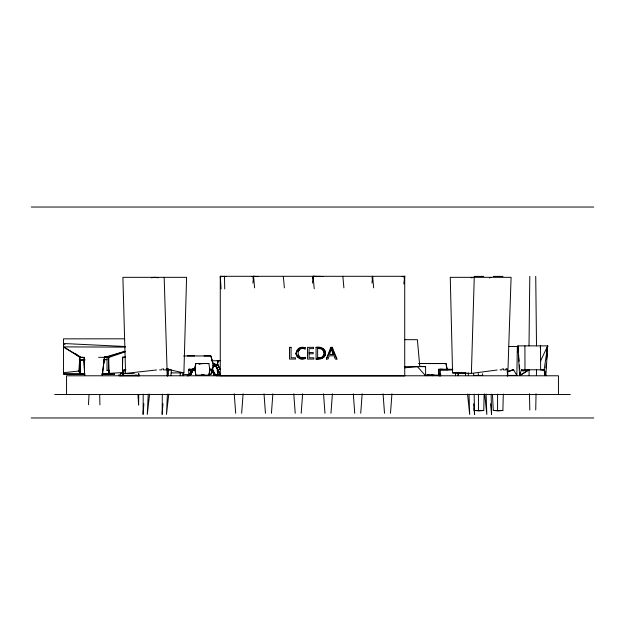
<?xml version="1.0" encoding="UTF-8"?>
<svg xmlns="http://www.w3.org/2000/svg" width="625" height="625" viewBox="0 0 625 625"><rect width="100%" height="100%" fill="white"/><g stroke="black" fill="none" stroke-linecap="round" stroke-linejoin="round"><path stroke-width="0.94" d="M138.68 373.688L138.258 375.781L119.133 375.781L119.133 374.328M484.156 394.031L483.766 410.43L478.445 410.578L478.445 394.117M503.289 394.031L502.898 410.43L497.578 410.578L497.578 394.117M209.898 368.172L208.922 375.109L195.82 375.125L194.844 368.18L195.844 363.539L208.891 363.539L209.898 370.523L208.922 375.109M440.773 375.781L438.922 375.781L438.898 369.164L443.758 369.375M427.766 374.664L427.758 375.781L427.742 375.297L432.406 375.289L432.391 375.781L432.383 374.664M143.211 394.102L143.086 414.445L143.859 403.789M187.688 374.664L189.766 374.305L192.242 369.164L194.727 369.625L192.719 370.406L194.656 369.781L194.672 368.672L191.914 369.547L189.742 374.328L187.688 374.664L187.766 375.781L190.438 375.312L192.938 370.148L194.656 368.844L191.898 369.57L189.766 374.289L187.688 374.664L187.773 375.781L187.688 374.664L189.812 374.25L192.25 369.156L194.734 369.375L192.719 370.406L190.461 375.289L192.938 370.148M162.305 394.102L162.156 414.445L162.945 403.789M529.016 345.875L529.797 276.352M79.68 371.242L79.82 360.086M79.812 360.227L80.023 374.023L84.836 374.031M122.438 369.992L122.633 357.281L125.484 357.164M123.484 374.164L122.438 372.539L122.664 357.242M138.773 394.453L138.609 405.078L137.977 394.391M139.055 376.109L139.086 374.18M194.656 369.781L194.672 368.672M507.148 375.422L516.844 375.422L517.336 346.477L508.766 346.477M535.734 410.008L536.047 393.727M536.406 375.523L536.516 369.781M167.32 376.031L167.461 368.711L166.383 368.711L166.383 369.883L163.461 369.883L163.461 368.711M171.297 372.891L183.898 372.891L186.594 277.328L122.891 277.328L125.578 373.398L156.523 369.984M217.227 367.391L218.227 375.547L217.766 375.781M507.758 375.945L511.086 277.328L450.266 277.328L452.57 372.891L471.383 373.398L474.258 277.328M167.406 394.102L166.484 414.445L168.766 394.102M168.242 375.695L168.508 369.883M148.234 394.102L147.266 414.445L149.586 394.102M88.469 404.68L89.055 394.609M195.484 369.359L188.844 369.289L188.797 369.922L195.461 369.922M452.703 369.422L440.359 369.289L440.32 369.922L452.695 369.922M216.961 375.781L217.047 374.664L214.922 374.25L212.484 369.156L210 369.375L212.016 370.406L214.273 375.289L216.961 375.781L217.047 374.664L214.922 374.25M436.383 363.477L437.094 363.477M241.664 413.281L243.102 393.805M271.43 413.281L272.867 393.805M301.195 413.281L302.633 393.805M330.961 413.281L332.398 393.805M360.727 413.281L362.164 393.805M390.492 413.281L391.93 393.805M125.312 347.117L63.484 346.891L79.883 357.289L80.023 374.023L78.828 371.008L79.883 357.289L75.414 353.523M545.906 367.961L546.211 364.117M546.586 359.312L547.039 353.555M547.195 351.633L547.648 345.875L517.883 345.875L519.641 375.641L528.219 370.312L519.641 375.641L521.398 369.781L544.133 369.781L544.773 370.547L540.469 369.781M545.352 371.797L545.008 375.641L544.133 369.781L547.648 345.875L540.492 361.242M546.539 358.359L546.969 353.555M547.219 350.672L547.648 345.875L547.109 347.711M101.875 374.023L108.594 374.023L108.961 370.109L108.266 356.758L124.945 351.531M252.922 283.094L253.555 276.305L258.359 276.57M312.453 283.094L313.086 276.305L323.172 276.555M371.984 283.094L372.617 276.305L371.945 278.125M520.406 373.719L520.227 375.641L520.727 373.125M123.586 373.711L123.969 369.805L125.789 369.805L123.969 369.805L123.562 373.711M316.07 359.062L322.297 357.906C325.82 354.094 323.406 347.055 317.648 348.633L317.648 357.781L322.297 357.906L325.344 354.625C326.867 349.219 320.688 346.086 316.07 347.344L316.07 359.062C320.898 360.289 327.07 356.93 325.258 351.242M458.422 373.023L458.125 375.781L458.125 373.203M138.445 374L138.258 375.781L138.266 374.328M170.828 375.695L171.484 369.883M102.344 375.711L104.453 357.336L124.898 351.289M546.539 355.359L546.766 353.469M547.203 349.672L547.648 345.875L545.891 375.641L544.133 369.781M218.523 365.578L213.656 363.758L213.328 365.32L216.43 366.703L220.367 375.039L216.617 366.914L213.352 366.305L213.656 363.758L217.82 364.727L219.992 368.922M403.812 283.984L404.727 276.305L220.273 276.305L220.273 375.914L404.727 375.914L404.727 276.305L402.07 276.594M102.211 374.922L104.453 357.336L108.266 356.758L108.828 357.43L108.586 374.023L110.539 374.031M113.469 373.977L108.586 374.023L108.961 371.711M217.281 365.523L218.25 360.688L220.07 360.688M540.219 347.789L540.547 345.875L540.617 369.781M103.414 364.344L104.641 358.656M298.43 351.18C299.391 348.469 302.93 347.812 305.211 349.242L305.211 347.672L299.305 348.367L298.062 353.328L299.922 358.531L305.016 357.844C304.969 356.766 299.172 359.289 298.5 355.609M195.461 369.656L188.844 369.289M204.547 374.961L204.844 375.547M447.938 369.688L440.32 369.453L441.492 369.336L440.32 369.922L452.695 369.539M208.906 374.562L210.836 374.57L213.211 366.445L213.141 363.711L210.859 355.977L204.039 355.938M210.836 374.57L213.156 367.109L213.203 364.07L210.828 355.938L183.672 355.969M108.594 374.023L108.953 370.078M302.469 348.492L305.211 347.672L302.453 347.203L299.93 347.695A5.648 5.648 0 0 0 297.109 350.43C294.219 355.57 300.141 361.578 305.211 358.461L305.211 357.172M200.805 363.594L203.484 363.594L200.945 363.477M252.883 278.125L253.555 276.305L251.688 276.625M312.414 278.125L313.086 276.305L317.891 276.57M326.359 359.062L330.789 347.344L332.367 347.344L336.938 359.062L335.227 359.062L334.039 355.781L329.195 355.781L328.078 359.062L326.359 359.062L331.477 348.023L332.367 347.344M296.969 356.055L295.867 353.492L297.117 350.43M322.297 357.906L323.789 354.5M201.406 375.219L203.5 375.219L201.273 375.219M403.898 278.055L404.727 276.305M324.266 356.883L325.344 354.625L323.383 348.711L316.07 347.344L319.375 348.633L323.383 348.711M425.648 375.219L439.25 375.125M297.602 357.156L295.867 353.492L299.305 348.367L299.422 350.219M201.898 375.102L203.508 375.219M436.758 363.477L437.188 363.477M203.469 363.477L202.492 363.477M201.156 363.594L202.117 363.477M432.688 375.219L431.719 375.219M203.242 375.219L202.617 375.219M201.953 363.477L202.469 363.477M439.68 363.477L438.648 363.477L439.555 363.477M427.945 375.219L429.25 375.219L427.609 375.219M202.914 375.219L202.695 375.102M432.828 375.102L433.141 375.219M432.281 363.477L433.672 363.477M436.219 363.477L437.609 363.477M489.406 277.93L490.938 277.328M427.828 375.219L428.938 375.219L427.734 375.102M421.188 363.477L421.602 363.477M108.828 357.43L125.203 351.828M84.219 357.43L79.883 357.289L84.219 357.43L84.594 375.531L84.117 357.242M508.203 371.492L513.672 369.914L516.844 375.422M508.117 371.367L513.672 369.914L511.758 369.914M432.234 375.219L433.047 375.219M521.398 369.781L522.758 370.812L528.938 369.906M220.219 369.75L217.805 364.719L213.328 365.367L213.352 366.305M201.148 375.219L202.07 375.219M217.805 364.719L213.328 365.32L217.82 364.727L219.867 369.156M201.758 363.594L202.641 363.477M471.383 373.398L497.141 370.008M151.32 277.773L155.078 277.328M63.484 372.75L78.828 371.008M431.125 363.477L430.016 363.477M483.766 410.43L479.312 410.93L474.164 410.43L474.062 408.547M502.898 410.43L498.445 410.93L493.297 410.43L492.461 394.438M404.805 367.812L417.398 366.641L425.602 375.781L425.602 366.641L419.742 366.289L417.398 339.688L404.508 339.688M522.758 370.812L529.086 370.258M108.961 373.383L122.438 372.539M316.516 276.555L320.359 276.32M80.086 360.469L84.898 360.312M104.141 359.703L107.023 359.609L104.148 359.609M122.633 357.281L125.453 357.195M192.602 369.805L188.797 369.922L189.969 369.336L188.797 369.336L188.797 374.945M302.203 357.922L305.016 357.844L305.211 358.461M104.398 356.836L108.266 356.758M218.258 375.547L220.102 375.516M438.898 369.164L438.914 374.305L440.766 374.281M188.797 369.453L195.445 369.383M440.32 369.453L452.656 369.32M31.25 207.031L593.75 207.031M124.352 338.82L63.484 338.852L63.484 374.023L84.695 374.062M309.07 352.492L313.211 352.492L313.211 353.781L309.07 353.781M187.383 355.883L194.594 355.883M317.648 357.781L321.531 357.359A3.844 3.844 0 0 0 323.477 355.438M79.258 359.609L85 359.609M217.172 360.539L220.07 360.695M211.305 360.773L218.062 360.773L218.062 361.359A26.227 26.227 0 0 0 217.43 364.43M203.805 363.477L198.211 363.477L199.531 364.062L198.641 363.477M419.023 363.477L419.453 363.477M420.391 363.477L422.18 363.477M422.539 363.477L425.328 363.477M425.617 363.477L427.695 363.477M428.016 363.477L429.125 363.477M429.625 363.477L431.453 363.477M434.211 363.477L435.32 363.477M438.258 363.477L440.086 363.477M404.758 366.641L425.602 366.641M159.641 369.883L161.078 369.883M161.781 369.883L162.188 368.711M166.664 369.883L170.148 369.883L183.898 372.891M500.008 369.883L501.297 369.883M501.922 369.883L502.281 368.711M452.57 372.891L466 372.891M120.617 375.781L120.617 373.602L122.312 373.602M120.617 373.602L134.391 373.711M63.484 374.023L84.789 374.023M182.695 374.555L189.492 374.562M425.07 375.219L427.187 375.219M429.711 375.219L430.969 375.219M433.172 375.219L431.43 375.219L432.359 375.219M433.375 375.219L434.578 375.219M473.719 375.422L482.367 375.422M217.766 375.547L218.062 374.961A26.227 26.227 0 0 1 217.164 368.156M54.688 394.531L570.312 394.531M31.25 417.969L593.75 417.969M102.055 374.094L114.586 374.117M440.773 374.664L438.914 374.305M208.906 363.57L195.844 363.539L194.844 368.18L195.82 375.117M102.133 374.078L114.625 374.109M98.641 357.305L104.453 357.336M218.234 375.695L219.977 375.703M301.117 357.805L305.016 357.844M108.859 370.477L107.023 370.414L107.023 356.797M493.297 410.43L497.578 410.578M474.164 410.43L478.445 410.578M125.312 346.508L63.484 343.5L64.977 344.75M224.133 276.586L220.273 276.305L221.078 288.844M107.023 370.297L108.883 370.453M420.75 363.477L421.727 363.477M154.406 277.328L158.164 277.773M432.445 363.477L432.977 363.477M226.234 276.609L224.492 276.305L224.727 288.977M217.562 360.539L218.25 360.688M423.555 363.594L422.93 363.477M427.812 375.102L428.25 375.219M202.875 363.477L203.461 363.477L201.273 363.594M436 363.477L436.422 363.594M432.062 363.477L432.484 363.594M429.727 363.477L429.844 363.477M212.016 370.406L210.008 369.625L212.492 369.164L214.969 374.305M470.414 277.328L471.945 277.93M198.945 363.477L200.438 364.062M167.531 369.883L167.461 368.711L170.148 369.883M167.461 368.711L169.945 369.883M63.484 346.891L80.609 357.039M330.789 347.344L336.938 359.062M216.617 366.914L213.328 365.32L216.445 366.719L220.438 375.094M295.867 353.492L299.922 358.531L299.812 356.68M323.156 350.281L325.344 354.625M211.797 370.148L214.273 375.297M79.656 373.102L80.023 374.023M419.258 363.477L419.453 364.062M544.297 370.617L545.305 375.641M518.445 349.703L517.883 345.875L518.414 352.594M478.227 373.492L478.469 375.422M482.484 373.758L482.688 375.695M484.656 394.102L486.82 414.445L486.109 394.102M507.633 376.031L506.984 368.711L506.031 368.711L506.031 369.883L503.422 369.883L503.422 368.711M465.305 372.789L465.617 375.695M467.547 394.102L469.688 414.445L469 394.102M473.586 403.789L474.594 414.445L474.125 394.102M490.586 403.789L491.57 414.445L491.141 394.102M372.617 276.305L373.672 287.875M342.852 276.305L343.906 287.875M313.086 276.305L314.227 288.836M283.32 276.305L284.375 287.875M253.555 276.305L254.609 287.875M518.562 354.516L519.094 361.234M519.398 365.078L519.695 368.914M383.07 393.805L384.508 413.281M353.305 393.805L354.742 413.281M323.539 393.805L324.977 413.281M293.773 393.805L295.211 413.281M264.008 393.805L265.445 413.281M234.242 393.805L235.68 413.281M122.82 371.594L122.938 374.109M438.906 375.289L438.922 375.781M84.047 359.953L84.609 375.422L84.328 360.43M468.281 372.789L468.383 375.695M99.922 404.828L99.695 394.539M164.156 277.328L167.266 375.945M473.648 373.758L473.695 375.695M529.016 369.781L529.125 375.523M529.484 393.727L529.797 410.008M535.734 276.352L536.516 345.875M524.914 345.875L524.977 369.781M558.445 394.531L558.445 375.781L66.555 375.781L66.555 394.531M455.555 372.43L455.555 375.781M440.32 369.336L440.32 375.781M183.195 372.43L183.195 375.781M180.219 372.43L180.219 375.781M135.977 374.359L135.977 375.672M122.906 373.711L122.906 375.672M447 368.18L446.992 369.742L446.016 363.57L418.984 363.539L446 363.539L447 368.18M331.477 348.023L329.594 354.492L333.508 354.492L331.477 348.023L333.508 354.492L331.336 349.602L331.477 348.023M483.695 276.43L474.219 276.43L483.695 276.43M502.828 276.43L493.352 276.43L502.828 276.43M291.062 347.344L289.492 347.344L289.492 359.062L295.492 359.062L295.492 357.781L291.062 357.781L291.062 347.344M313.5 347.344L307.5 347.344L307.5 359.062L313.789 359.062L313.789 357.781L309.07 357.781L309.07 348.633L313.5 348.633L313.5 347.344"/></g></svg>
